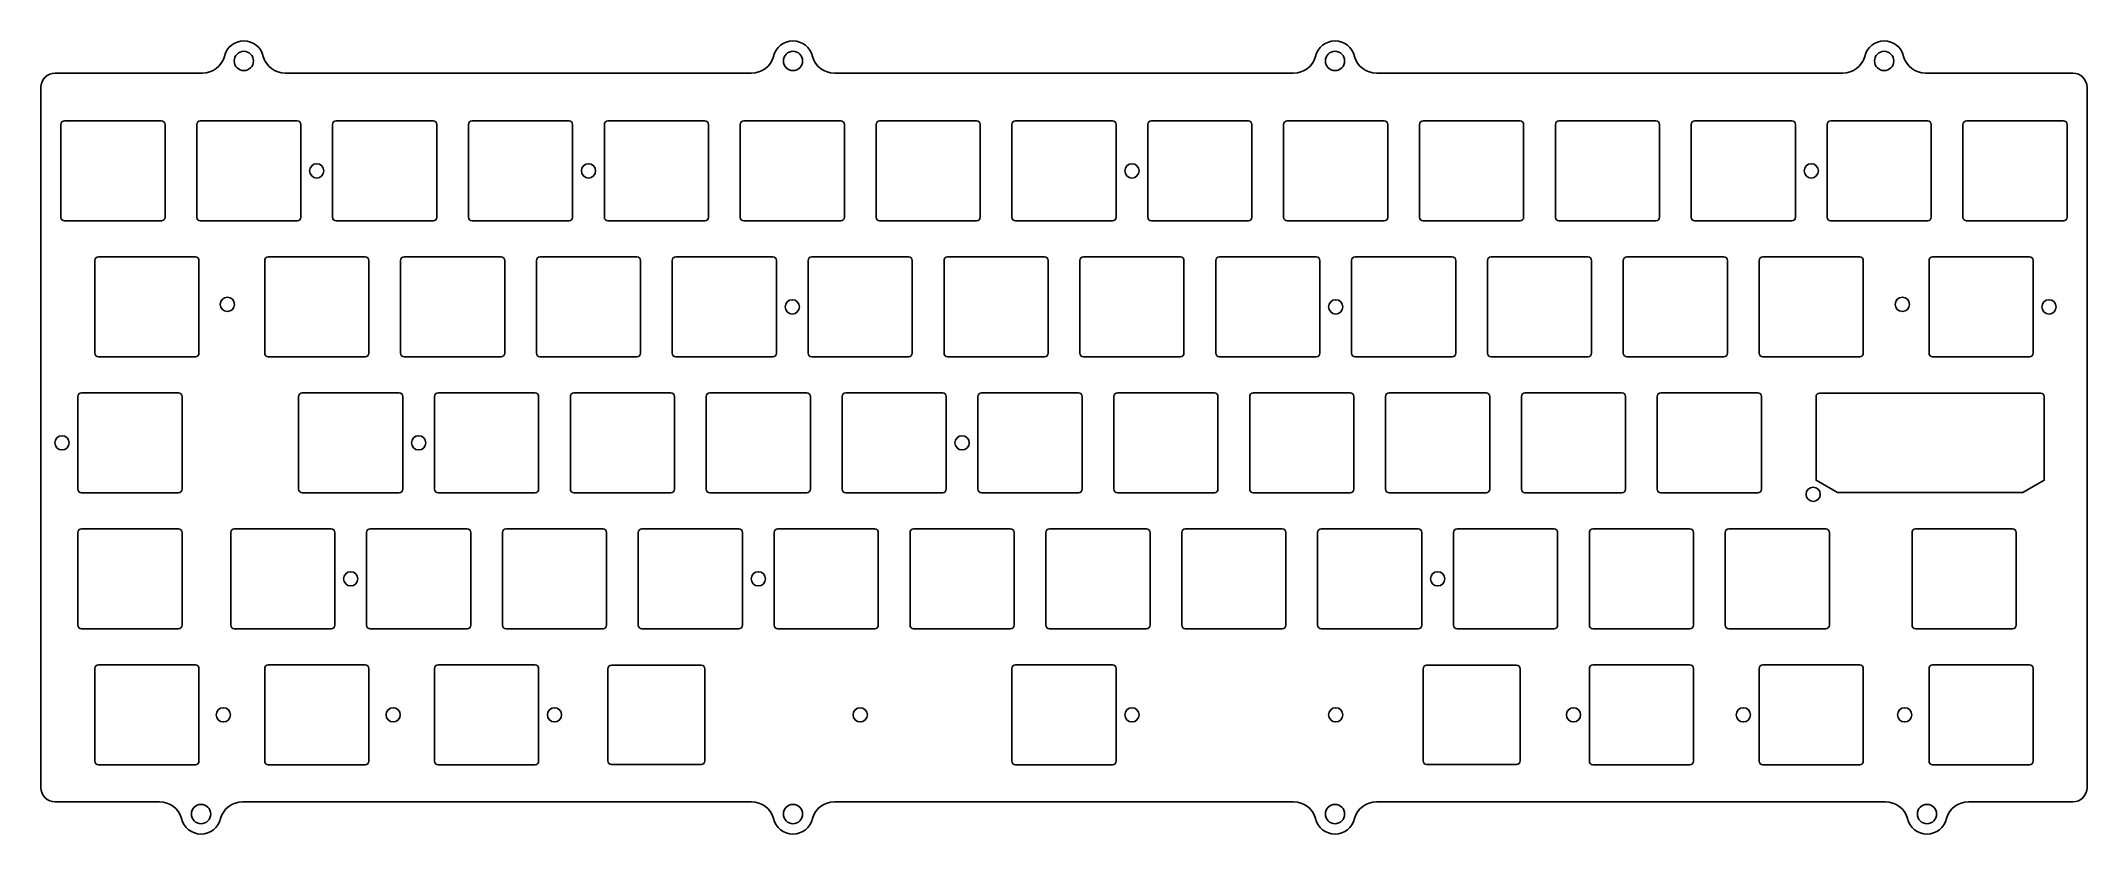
# Model space of a CAD drawing. Header units: millimetres. Extents: x -10 to 277, y -93 to 18.
import ezdxf

# ---------------------------------------------------------------- set-up
doc = ezdxf.new("R2010")
doc.units = ezdxf.units.MM
doc.header["$MEASUREMENT"] = 0
doc.layers.get('0').update_dxf_attribs({"linetype": 'CONTINUOUS'})
doc.layers.add('BLACK', color=7, linetype='CONTINUOUS')
doc.layers.add('Edge.Cuts', color=53, linetype='CONTINUOUS')

msp = doc.modelspace()

# ---------------------------------------------------------------- linework, layer by layer
for points in [[(240.35, 6.5), (240.35, -6.5, 0.4142123908), (240.85, -7), (254.45, -7, 0.4142135624), (254.95, -6.5), (254.95, 6.5, 0.4142135624), (254.45, 7), (240.85, 7, 0.4142123908)], [(259.4, 6.5), (259.4, -6.5, 0.4142123908), (259.9, -7), (273.5, -7, 0.4142135624), (274, -6.5), (274, 6.5, 0.4142135624), (273.5, 7), (259.9, 7, 0.4142123908)], [(254.6375, -12.55), (254.6375, -25.55, 0.4142123908), (255.1375, -26.05), (268.7375, -26.05, 0.4142135624), (269.2375, -25.55), (269.2375, -12.55, 0.4142135624), (268.7375, -12.05), (255.1375, -12.05, 0.4142123908)], [(238.79375, -31.625), (238.79375, -43.343), (241.79375, -45.075), (267.79375, -45.075), (270.79375, -43.343), (270.79375, -31.625, 0.4142135624), (270.29375, -31.125), (239.29375, -31.125, 0.4142123908)], [(-4.91875, -50.65), (-4.91875, -63.65, 0.4142123908), (-4.41875, -64.15), (9.18125, -64.15, 0.4142135624), (9.68125, -63.65), (9.68125, -50.65, 0.4142135624), (9.18125, -50.15), (-4.41875, -50.15, 0.4142123908)], [(16.5125, -50.65), (16.5125, -63.65, 0.4142123908), (17.0125, -64.15), (30.6125, -64.15, 0.4142135624), (31.1125, -63.65), (31.1125, -50.65, 0.4142135624), (30.6125, -50.15), (17.0125, -50.15, 0.4142123908)]]:
    msp.add_lwpolyline(points, format="xyb", close=True)
for centre in [(238.125, 0), (271.4625, -19.05), (238.39375, -45.3), (33.3375, -57.15)]:
    msp.add_circle(centre, 1)
at = {"layer": 'BLACK', "linetype": 'Continuous'}
for p, q in [((-10.1, 11.7), (-10.1, -86.4)), ((12.543092, 13.7), (-8.1, 13.7)), ((24.1581, 13.7), (89.543092, 13.7)), ((101.1581, 13.7), (165.543092, 13.7)), ((177.1581, 13.7), (242.543092, 13.7)), ((274.8, 13.7), (254.1581, 13.7)), ((276.8, -86.4), (276.8, 11.7)), ((-7.3, 6.499999), (-7.3, -6.499999)), ((6.8, 7), (-6.8, 7)), ((7.3, -6.5), (7.3, 6.5)), ((11.75, 6.5), (11.75, -6.5)), ((25.85, 7), (12.25, 7)), ((26.35, -6.5), (26.35, 6.5)), ((30.8, 6.5), (30.8, -6.5)), ((44.9, 7), (31.3, 7)), ((45.4, -6.5), (45.4, 6.5)), ((49.85, 6.5), (49.85, -6.5)), ((63.95, 7), (50.35, 7)), ((64.45, -6.5), (64.45, 6.5)), ((68.9, 6.5), (68.9, -6.5)), ((83, 7), (69.4, 7)), ((83.5, -6.5), (83.5, 6.5)), ((87.95, 6.5), (87.95, -6.5)), ((102.05, 7), (88.45, 7)), ((102.55, -6.5), (102.55, 6.5)), ((107, 6.5), (107, -6.5)), ((121.1, 7), (107.5, 7)), ((121.6, -6.5), (121.6, 6.5)), ((126.05, 6.5), (126.05, -6.5)), ((140.15, 7), (126.55, 7)), ((140.65, -6.5), (140.65, 6.5)), ((145.1, 6.5), (145.1, -6.5)), ((159.2, 7), (145.6, 7)), ((159.7, -6.5), (159.7, 6.5)), ((164.15, 6.5), (164.15, -6.5)), ((178.25, 7), (164.65, 7)), ((178.75, -6.5), (178.75, 6.5)), ((183.2, 6.5), (183.2, -6.5)), ((197.3, 7), (183.7, 7)), ((197.8, -6.5), (197.8, 6.5)), ((202.25, 6.5), (202.25, -6.5)), ((216.35, 7), (202.75, 7)), ((216.85, -6.5), (216.85, 6.5)), ((221.3, 6.5), (221.3, -6.5)), ((235.4, 7), (221.8, 7)), ((235.9, -6.5), (235.9, 6.5)), ((-6.8, -7), (6.8, -7)), ((12.25, -7), (25.85, -7)), ((31.3, -7), (44.9, -7)), ((50.35, -7), (63.95, -7)), ((69.4, -7), (83, -7)), ((88.45, -7), (102.05, -7)), ((107.5, -7), (121.1, -7)), ((126.55, -7), (140.15, -7)), ((145.6, -7), (159.2, -7)), ((164.65, -7), (178.25, -7)), ((183.7, -7), (197.3, -7)), ((202.75, -7), (216.35, -7)), ((221.8, -7), (235.4, -7)), ((-2.5375, -12.550001), (-2.5375, -25.549999)), ((11.5625, -12.05), (-2.037499, -12.05)), ((12.0625, -25.55), (12.0625, -12.55)), ((21.275, -12.55), (21.275, -25.55)), ((35.375, -12.05), (21.775, -12.05)), ((35.875, -25.55), (35.875, -12.55)), ((40.325, -12.55), (40.325, -25.55)), ((54.425, -12.05), (40.825, -12.05)), ((54.925, -25.55), (54.925, -12.55)), ((59.375, -12.55), (59.375, -25.55)), ((73.475, -12.05), (59.875, -12.05)), ((73.975, -25.55), (73.975, -12.55)), ((78.425, -12.55), (78.425, -25.55)), ((92.525, -12.05), (78.925, -12.05)), ((93.025, -25.55), (93.025, -12.55)), ((97.475, -12.55), (97.475, -25.55)), ((111.575, -12.05), (97.975, -12.05)), ((112.075, -25.55), (112.075, -12.55)), ((116.525, -12.55), (116.525, -25.55)), ((130.625, -12.05), (117.025, -12.05)), ((131.125, -25.55), (131.125, -12.55)), ((135.575, -12.55), (135.575, -25.55)), ((149.675, -12.05), (136.075, -12.05)), ((150.175, -25.55), (150.175, -12.55)), ((154.625, -12.55), (154.625, -25.55)), ((168.725, -12.05), (155.125, -12.05)), ((169.225, -25.55), (169.225, -12.55)), ((173.675, -12.55), (173.675, -25.55)), ((187.775, -12.05), (174.175, -12.05)), ((188.275, -25.55), (188.275, -12.55)), ((192.725, -12.55), (192.725, -25.55)), ((206.825, -12.05), (193.225, -12.05)), ((207.325, -25.55), (207.325, -12.55)), ((211.775, -12.55), (211.775, -25.55)), ((225.875, -12.05), (212.275, -12.05)), ((226.375, -25.55), (226.375, -12.55)), ((230.825, -12.55), (230.825, -25.55)), ((244.925, -12.05), (231.325, -12.05)), ((245.425, -25.55), (245.425, -12.55)), ((-2.0375, -26.05), (11.5625, -26.05)), ((21.775, -26.05), (35.375, -26.05)), ((40.825, -26.05), (54.425, -26.05)), ((59.875, -26.05), (73.475, -26.05)), ((78.925, -26.05), (92.525, -26.05)), ((97.975, -26.05), (111.575, -26.05)), ((117.025, -26.05), (130.625, -26.05)), ((136.075, -26.05), (149.675, -26.05)), ((155.125, -26.05), (168.725, -26.05)), ((174.175, -26.05), (187.775, -26.05)), ((193.225, -26.05), (206.825, -26.05)), ((212.275, -26.05), (225.875, -26.05)), ((231.325, -26.05), (244.925, -26.05)), ((9.18125, -31.1), (-4.418749, -31.1)), ((40.1375, -31.1), (26.5375, -31.1)), ((59.1875, -31.1), (45.5875, -31.1)), ((78.2375, -31.1), (64.6375, -31.1)), ((97.2875, -31.1), (83.6875, -31.1)), ((116.3375, -31.1), (102.7375, -31.1)), ((135.3875, -31.1), (121.7875, -31.1)), ((154.4375, -31.1), (140.8375, -31.1)), ((173.4875, -31.1), (159.8875, -31.1)), ((192.5375, -31.1), (178.9375, -31.1)), ((211.5875, -31.1), (197.9875, -31.1)), ((230.6375, -31.1), (217.0375, -31.1)), ((-4.91875, -31.6), (-4.91875, -44.6)), ((9.68125, -44.6), (9.68125, -31.6)), ((26.0375, -31.6), (26.0375, -44.6)), ((40.6375, -44.6), (40.6375, -31.6)), ((45.0875, -31.6), (45.0875, -44.6)), ((59.6875, -44.6), (59.6875, -31.6)), ((64.1375, -31.6), (64.1375, -44.6)), ((78.7375, -44.6), (78.7375, -31.6)), ((83.1875, -31.6), (83.1875, -44.6)), ((97.7875, -44.6), (97.7875, -31.6)), ((102.2375, -31.6), (102.2375, -44.6)), ((116.8375, -44.6), (116.8375, -31.6)), ((121.2875, -31.6), (121.2875, -44.6)), ((135.8875, -44.6), (135.8875, -31.6)), ((140.3375, -31.6), (140.3375, -44.6)), ((154.9375, -44.6), (154.9375, -31.6)), ((159.3875, -31.6), (159.3875, -44.6)), ((173.9875, -44.6), (173.9875, -31.6)), ((178.4375, -31.6), (178.4375, -44.6)), ((193.0375, -44.6), (193.0375, -31.6)), ((197.4875, -31.6), (197.4875, -44.6)), ((212.0875, -44.6), (212.0875, -31.6)), ((216.5375, -31.6), (216.5375, -44.6)), ((231.1375, -44.6), (231.1375, -31.6)), ((-4.418749, -45.1), (9.18125, -45.1)), ((26.5375, -45.1), (40.1375, -45.1)), ((45.5875, -45.1), (59.1875, -45.1)), ((64.6375, -45.1), (78.2375, -45.1)), ((83.6875, -45.1), (97.2875, -45.1)), ((102.7375, -45.1), (116.3375, -45.1)), ((121.7875, -45.1), (135.3875, -45.1)), ((140.8375, -45.1), (154.4375, -45.1)), ((159.8875, -45.1), (173.4875, -45.1)), ((178.9375, -45.1), (192.5375, -45.1)), ((197.9875, -45.1), (211.5875, -45.1)), ((217.0375, -45.1), (230.6375, -45.1)), ((35.5625, -50.65), (35.5625, -63.65)), ((49.6625, -50.15), (36.0625, -50.15)), ((50.1625, -63.65), (50.1625, -50.65)), ((54.6125, -50.65), (54.6125, -63.65)), ((68.7125, -50.15), (55.1125, -50.15)), ((69.2125, -63.65), (69.2125, -50.65)), ((73.6625, -50.65), (73.6625, -63.65)), ((87.7625, -50.15), (74.1625, -50.15)), ((88.2625, -63.65), (88.2625, -50.65)), ((92.7125, -50.65), (92.7125, -63.65)), ((106.8125, -50.15), (93.2125, -50.15)), ((107.3125, -63.65), (107.3125, -50.65)), ((111.7625, -50.65), (111.7625, -63.65)), ((125.8625, -50.15), (112.2625, -50.15)), ((126.3625, -63.65), (126.3625, -50.65)), ((130.8125, -50.65), (130.8125, -63.65)), ((144.9125, -50.15), (131.3125, -50.15)), ((145.4125, -63.65), (145.4125, -50.65)), ((149.8625, -50.65), (149.8625, -63.65)), ((163.9625, -50.15), (150.3625, -50.15)), ((164.4625, -63.65), (164.4625, -50.65)), ((168.9125, -50.65), (168.9125, -63.65)), ((183.0125, -50.15), (169.4125, -50.15)), ((183.5125, -63.65), (183.5125, -50.65)), ((187.9625, -50.65), (187.9625, -63.65)), ((202.0625, -50.15), (188.4625, -50.15)), ((202.5625, -63.65), (202.5625, -50.65)), ((207.0125, -50.65), (207.0125, -63.65)), ((221.1125, -50.15), (207.5125, -50.15)), ((221.6125, -63.65), (221.6125, -50.65)), ((226.0625, -50.652003), (226.0625, -63.652051)), ((240.162412, -50.152051), (226.5625, -50.152051)), ((240.6625, -63.651903), (240.6625, -50.644041)), ((252.253712, -50.652003), (252.253712, -63.652003)), ((266.353712, -50.152003), (252.753712, -50.152003)), ((266.853712, -63.652003), (266.853712, -50.652003)), ((36.0625, -64.15), (49.6625, -64.15)), ((55.1125, -64.15), (68.7125, -64.15)), ((74.1625, -64.15), (87.7625, -64.15)), ((93.2125, -64.15), (106.8125, -64.15)), ((112.2625, -64.15), (125.8625, -64.15)), ((131.3125, -64.15), (144.9125, -64.15)), ((150.3625, -64.15), (163.9625, -64.15)), ((169.4125, -64.15), (183.0125, -64.15)), ((188.4625, -64.15), (202.0625, -64.15)), ((207.5125, -64.15), (221.1125, -64.15)), ((226.562512, -64.152051), (240.168657, -64.152051)), ((252.753712, -64.152003), (266.353712, -64.152003)), ((-8.1, -88.4), (6.5431, -88.4)), ((89.5431, -88.4), (18.1582, -88.4)), ((165.5431, -88.4), (101.1582, -88.4)), ((248.5431, -88.4), (177.1582, -88.4)), ((260.1582, -88.4), (274.8, -88.4))]:
    msp.add_line(p, q, dxfattribs=at)
at = {"layer": 'BLACK'}
for centre, radius in [((18.350617, 15.4), 1.35), ((95.350617, 15.4), 1.35), ((171.350617, 15.4), 1.35), ((248.350617, 15.4), 1.35), ((28.575, 0), 1), ((66.675, 0), 1), ((142.875, 0), 1), ((16.04875, -18.7), 1), ((95.25, -19.05), 1), ((171.45, -19.05), 1), ((250.9012, -18.7), 1), ((-7.14375, -38.1), 1), ((42.8625, -38.1), 1), ((119.0625, -38.1), 1), ((90.4875, -57.15), 1), ((185.7375, -57.15), 1), ((12.350617, -90.1), 1.35), ((95.350617, -90.1), 1.35), ((171.350617, -90.1), 1.35), ((254.350617, -90.1), 1.35)]:
    msp.add_circle(centre, radius, dxfattribs=at)
for centre, radius, start, end in [((18.350618, 15.400001), 2.8, 12.94555365, 167.05445094), ((95.350617, 15.4), 2.8, 12.945569, 167.05442641), ((171.350618, 15.400001), 2.8, 12.94555365, 167.05445094), ((248.350618, 15.4), 2.800001, 12.94557359, 167.054431), ((12.54308, 16.90001), 3.200014, 270.00021486, 344.17325155), ((24.15806, 16.8999), 3.1999, 195.82531254, 270.00071622), ((89.5431, 16.9), 3.199992, 269.99985676, 344.17332615), ((101.1581, 16.8999), 3.1999, 195.82511723, 270), ((165.5431, 16.9), 3.199992, 269.99985676, 344.17332615), ((177.1581, 16.8999), 3.1999, 195.82511723, 270), ((242.5431, 16.9), 3.199992, 269.99985676, 344.17332615), ((254.1581, 16.8999), 3.1999, 195.82511723, 270), ((-8.100001, 11.700001), 1.999999, 89.99997135, 180.00002865), ((274.8, 11.7), 2, 0, 90), ((-6.799999, 6.499999), 0.500001, 90.00011459, 180), ((6.8, 6.5), 0.5, 0, 90), ((12.25, 6.5), 0.5, 90, 180), ((25.85, 6.5), 0.5, 0, 90), ((31.3, 6.5), 0.5, 90, 180), ((44.9, 6.5), 0.5, 0, 90), ((50.35, 6.5), 0.5, 90, 180), ((63.95, 6.5), 0.5, 0, 90), ((69.4, 6.5), 0.5, 90, 180), ((83, 6.5), 0.5, 0, 90), ((88.45, 6.5), 0.5, 90, 180), ((102.05, 6.5), 0.5, 0, 90), ((107.5, 6.5), 0.5, 90, 180), ((121.1, 6.5), 0.5, 0, 90), ((126.55, 6.5), 0.5, 90, 180), ((140.15, 6.5), 0.5, 0, 90), ((145.6, 6.5), 0.5, 90, 180), ((159.2, 6.5), 0.5, 0, 90), ((164.65, 6.5), 0.5, 90, 180), ((178.25, 6.5), 0.5, 0, 90), ((183.7, 6.5), 0.5, 90, 180), ((197.3, 6.5), 0.5, 0, 90), ((202.75, 6.5), 0.5, 90, 180), ((216.35, 6.5), 0.5, 0, 90), ((221.8, 6.5), 0.5, 90, 180), ((235.4, 6.5), 0.5, 0, 90), ((-6.799999, -6.499999), 0.500001, 180, 269.99988541), ((6.8, -6.5), 0.5, 270, 0), ((12.25, -6.5), 0.5, 180, 270), ((25.85, -6.5), 0.5, 270, 0), ((31.3, -6.5), 0.5, 180, 270), ((44.9, -6.5), 0.5, 270, 0), ((50.35, -6.5), 0.5, 180, 270), ((63.95, -6.5), 0.5, 270, 0), ((69.4, -6.5), 0.5, 180, 270), ((83, -6.5), 0.5, 270, 0), ((88.45, -6.5), 0.5, 180, 270), ((102.05, -6.5), 0.5, 270, 0), ((107.5, -6.5), 0.5, 180, 270), ((121.1, -6.5), 0.5, 270, 0), ((126.55, -6.5), 0.5, 180, 270), ((140.15, -6.5), 0.5, 270, 0), ((145.6, -6.5), 0.5, 180, 270), ((159.2, -6.5), 0.5, 270, 0), ((164.65, -6.5), 0.5, 180, 270), ((178.25, -6.5), 0.5, 270, 0), ((183.7, -6.5), 0.5, 180, 270), ((197.3, -6.5), 0.5, 270, 0), ((202.75, -6.5), 0.5, 180, 270), ((216.35, -6.5), 0.5, 270, 0), ((221.8, -6.5), 0.5, 180, 270), ((235.4, -6.5), 0.5, 270, 0), ((-2.037499, -12.550001), 0.500001, 90, 180), ((11.5625, -12.55), 0.5, 0, 90), ((21.775, -12.55), 0.5, 90, 180), ((35.375, -12.55), 0.5, 0, 90), ((40.825, -12.55), 0.5, 90, 180), ((54.425, -12.55), 0.5, 0, 90), ((59.875, -12.55), 0.5, 90, 180), ((73.475, -12.55), 0.5, 0, 90), ((78.925, -12.55), 0.5, 90, 180), ((92.525, -12.55), 0.5, 0, 90), ((97.975, -12.55), 0.5, 90, 180), ((111.575, -12.55), 0.5, 0, 90), ((117.025, -12.55), 0.5, 90, 180), ((130.625, -12.55), 0.5, 0, 90), ((136.075, -12.55), 0.5, 90, 180), ((149.675, -12.55), 0.5, 0, 90), ((155.125, -12.55), 0.5, 90, 180), ((168.725, -12.55), 0.5, 0, 90), ((174.175, -12.55), 0.5, 90, 180), ((187.775, -12.55), 0.5, 0, 90), ((193.225, -12.55), 0.5, 90, 180), ((206.825, -12.55), 0.5, 0, 90), ((212.275, -12.55), 0.5, 90, 180), ((225.875, -12.55), 0.5, 0, 90), ((231.325, -12.55), 0.5, 90, 180), ((244.925, -12.55), 0.5, 0, 90), ((-2.037499, -25.549999), 0.500001, 180, 269.99988541), ((11.5625, -25.55), 0.5, 270, 0), ((21.775, -25.55), 0.5, 180, 270), ((35.375, -25.55), 0.5, 270, 0), ((40.825, -25.55), 0.5, 180, 270), ((54.425, -25.55), 0.5, 270, 0), ((59.875, -25.55), 0.5, 180, 270), ((73.475, -25.55), 0.5, 270, 0), ((78.925, -25.55), 0.5, 180, 270), ((92.525, -25.55), 0.5, 270, 0), ((97.975, -25.55), 0.5, 180, 270), ((111.575, -25.55), 0.5, 270, 0), ((117.025, -25.55), 0.5, 180, 270), ((130.625, -25.55), 0.5, 270, 0), ((136.075, -25.55), 0.5, 180, 270), ((149.675, -25.55), 0.5, 270, 0), ((155.125, -25.55), 0.5, 180, 270), ((168.725, -25.55), 0.5, 270, 0), ((174.175, -25.55), 0.5, 180, 270), ((187.775, -25.55), 0.5, 270, 0), ((193.225, -25.55), 0.5, 180, 270), ((206.825, -25.55), 0.5, 270, 0), ((212.275, -25.55), 0.5, 180, 270), ((225.875, -25.55), 0.5, 270, 0), ((231.325, -25.55), 0.5, 180, 270), ((244.925, -25.55), 0.5, 270, 0), ((-4.418749, -31.600001), 0.500001, 90, 179.99988541), ((9.18125, -31.6), 0.5, 0, 90), ((26.5375, -31.6), 0.5, 90, 180), ((40.1375, -31.6), 0.5, 0, 90), ((45.5875, -31.6), 0.5, 90, 180), ((59.1875, -31.6), 0.5, 0, 90), ((64.6375, -31.6), 0.5, 90, 180), ((78.2375, -31.6), 0.5, 0, 90), ((83.6875, -31.6), 0.5, 90, 180), ((97.2875, -31.6), 0.5, 0, 90), ((102.7375, -31.6), 0.5, 90, 180), ((116.3375, -31.6), 0.5, 0, 90), ((121.7875, -31.6), 0.5, 90, 180), ((135.3875, -31.6), 0.5, 0, 90), ((140.8375, -31.6), 0.5, 90, 180), ((154.4375, -31.6), 0.5, 0, 90), ((159.8875, -31.6), 0.5, 90, 180), ((173.4875, -31.6), 0.5, 0, 90), ((178.9375, -31.6), 0.5, 90, 180), ((192.5375, -31.6), 0.5, 0, 90), ((197.9875, -31.6), 0.5, 90, 180), ((211.5875, -31.6), 0.5, 0, 90), ((217.0375, -31.6), 0.5, 90, 180), ((230.6375, -31.6), 0.5, 0, 90), ((-4.418749, -44.599999), 0.500001, 180.00011459, 270), ((9.18125, -44.6), 0.5, 270, 0), ((26.5375, -44.6), 0.5, 180, 270), ((40.1375, -44.6), 0.5, 270, 0), ((45.5875, -44.6), 0.5, 180, 270), ((59.1875, -44.6), 0.5, 270, 0), ((64.6375, -44.6), 0.5, 180, 270), ((78.2375, -44.6), 0.5, 270, 0), ((83.6875, -44.6), 0.5, 180, 270), ((97.2875, -44.6), 0.5, 270, 0), ((102.7375, -44.6), 0.5, 180, 270), ((116.3375, -44.6), 0.5, 270, 0), ((121.7875, -44.6), 0.5, 180, 270), ((135.3875, -44.6), 0.5, 270, 0), ((140.8375, -44.6), 0.5, 180, 270), ((154.4375, -44.6), 0.5, 270, 0), ((159.8875, -44.6), 0.5, 180, 270), ((173.4875, -44.6), 0.5, 270, 0), ((178.9375, -44.6), 0.5, 180, 270), ((192.5375, -44.6), 0.5, 270, 0), ((197.9875, -44.6), 0.5, 180, 270), ((211.5875, -44.6), 0.5, 270, 0), ((217.0375, -44.6), 0.5, 180, 270), ((230.6375, -44.6), 0.5, 270, 0), ((36.0625, -50.65), 0.5, 90, 180), ((49.6625, -50.65), 0.5, 0, 90), ((55.1125, -50.65), 0.5, 90, 180), ((68.7125, -50.65), 0.5, 0, 90), ((74.1625, -50.65), 0.5, 90, 180), ((87.7625, -50.65), 0.5, 0, 90), ((93.2125, -50.65), 0.5, 90, 180), ((106.8125, -50.65), 0.5, 0, 90), ((112.2625, -50.65), 0.5, 90, 180), ((125.8625, -50.65), 0.5, 0, 90), ((131.3125, -50.65), 0.5, 90, 180), ((144.9125, -50.65), 0.5, 0, 90), ((150.3625, -50.65), 0.5, 90, 180), ((163.9625, -50.65), 0.5, 0, 90), ((169.4125, -50.65), 0.5, 90, 180), ((183.0125, -50.65), 0.5, 0, 90), ((188.4625, -50.65), 0.5, 90, 180), ((202.0625, -50.65), 0.5, 0, 90), ((207.5125, -50.65), 0.5, 90, 180), ((221.1125, -50.65), 0.5, 0, 90), ((226.562412, -50.652003), 0.499912, 89.98991497, 180), ((240.162412, -50.652203), 0.500152, 0.9350487, 90), ((252.753712, -50.652003), 0.5, 90, 180), ((266.353712, -50.652003), 0.5, 0, 90), ((36.0625, -63.65), 0.5, 180, 270), ((49.6625, -63.65), 0.5, 270, 0), ((55.1125, -63.65), 0.5, 180, 270), ((68.7125, -63.65), 0.5, 270, 0), ((74.1625, -63.65), 0.5, 180, 270), ((87.7625, -63.65), 0.5, 270, 0), ((93.2125, -63.65), 0.5, 180, 270), ((106.8125, -63.65), 0.5, 270, 0), ((112.2625, -63.65), 0.5, 180, 270), ((125.8625, -63.65), 0.5, 270, 0), ((131.3125, -63.65), 0.5, 180, 270), ((144.9125, -63.65), 0.5, 270, 0), ((150.3625, -63.65), 0.5, 180, 270), ((163.9625, -63.65), 0.5, 270, 0), ((169.4125, -63.65), 0.5, 180, 270), ((183.0125, -63.65), 0.5, 270, 0), ((188.4625, -63.65), 0.5, 180, 270), ((202.0625, -63.65), 0.5, 270, 0), ((207.5125, -63.65), 0.5, 180, 270), ((221.1125, -63.65), 0.5, 270, 0), ((226.562512, -63.652103), 0.499948, 179.99404138, 270), ((240.162312, -63.651903), 0.500188, 270.7268293, 0), ((252.753712, -63.652003), 0.5, 180, 270), ((266.353712, -63.652003), 0.5, 270, 0), ((-8.100001, -86.400001), 1.999999, 179.99997135, 270.00002865), ((6.543106, -91.599982), 3.199982, 15.82639307, 90.00010743), ((18.15815, -91.60003), 3.200016, 89.99910476, 164.1728875), ((89.5431, -91.6), 3.2, 15.82667385, 90), ((101.1581, -91.6), 3.199959, 89.9982095, 164.17316012), ((165.5431, -91.6), 3.2, 15.82667385, 90), ((177.1581, -91.6), 3.199959, 89.9982095, 164.17316012), ((248.5431, -91.6), 3.2, 15.82667385, 90), ((260.1581, -91.6), 3.199959, 89.9982095, 164.17316012), ((274.8, -86.4), 2, 270, 0), ((12.350618, -90.100001), 2.799999, 192.94554906, 347.05444635), ((95.350618, -90.100001), 2.799999, 192.94554906, 347.05444635), ((171.350618, -90.1), 2.8, 192.945569, 347.05442641), ((254.350618, -90.1), 2.8, 192.945569, 347.05442641)]:
    msp.add_arc(centre, radius, start, end, dxfattribs=at)
at = {"layer": 'Edge.Cuts', "linetype": 'CONTINUOUS'}
for p, q in [((-2.5375, -69.700001), (-2.5375, -82.699999)), ((11.5625, -69.2), (-2.037499, -69.2)), ((12.0625, -82.7), (12.0625, -69.7)), ((21.275, -69.7), (21.275, -82.7)), ((35.375, -69.2), (21.775, -69.2)), ((35.875, -82.7), (35.875, -69.7)), ((45.0875, -69.7), (45.0875, -82.7)), ((59.1875, -69.2), (45.5875, -69.2)), ((59.6875, -82.7), (59.6875, -69.7)), ((69.3934, -69.75), (69.3934, -82.65)), ((82.4934, -69.25), (69.8934, -69.25)), ((82.9934, -82.65), (82.9934, -69.75)), ((126.05, -69.7), (126.05, -82.7)), ((140.15, -69.2), (126.55, -69.2)), ((140.65, -82.7), (140.65, -69.7)), ((183.7, -82.65), (183.7, -69.75)), ((184.2, -69.25), (196.8, -69.25)), ((197.3, -69.75), (197.3, -82.65)), ((207.0125, -69.7), (207.0125, -82.7)), ((221.1125, -69.2), (207.5125, -69.2)), ((221.6125, -82.7), (221.6125, -69.7)), ((230.825, -69.7), (230.825, -82.7)), ((244.925, -69.2), (231.325, -69.2)), ((245.425, -82.7), (245.425, -69.7)), ((254.6375, -69.7), (254.6375, -82.7)), ((268.7375, -69.2), (255.1375, -69.2)), ((269.2375, -82.7), (269.2375, -69.7)), ((-2.037499, -83.2), (11.5625, -83.2)), ((21.775, -83.2), (35.375, -83.2)), ((45.5875, -83.2), (59.1875, -83.2)), ((69.8934, -83.15), (82.4934, -83.15)), ((126.55, -83.2), (140.15, -83.2)), ((196.8, -83.15), (184.2, -83.15)), ((207.5125, -83.2), (221.1125, -83.2)), ((231.325, -83.2), (244.925, -83.2)), ((255.1375, -83.2), (268.7375, -83.2))]:
    msp.add_line(p, q, dxfattribs=at)
at = {"layer": 'Edge.Cuts'}
for centre in [(15.478125, -76.2), (39.290625, -76.2), (61.9125, -76.2), (104.775, -76.2), (142.875, -76.2), (171.45, -76.2), (204.7875, -76.2), (228.6, -76.2), (251.221875, -76.2)]:
    msp.add_circle(centre, 1, dxfattribs=at)
for centre, radius, start, end in [((-2.037478, -69.700041), 0.500022, 90.00240623, 179.99541654), ((11.562522, -69.700041), 0.500041, 0.00469846, 90.00252081), ((21.775022, -69.700041), 0.500022, 90.00252081, 179.99530195), ((35.375022, -69.700041), 0.500041, 0.00469846, 90.00252081), ((45.587522, -69.700041), 0.500022, 90.00252081, 179.99530195), ((59.187522, -69.700041), 0.500041, 0.00469846, 90.00252081), ((69.893422, -69.750041), 0.500022, 90.00252081, 179.99530195), ((82.493422, -69.750041), 0.500041, 0.00469846, 90.00252081), ((126.550022, -69.700041), 0.500022, 90.00252081, 179.99530195), ((140.150022, -69.700041), 0.500041, 0.00469846, 90.00252081), ((184.200022, -69.750041), 0.500022, 90.00252081, 179.99530195), ((196.800022, -69.750041), 0.500041, 0.00469846, 90.00252081), ((207.512522, -69.700041), 0.500022, 90.00252081, 179.99530195), ((221.112522, -69.700041), 0.500041, 0.00469846, 90.00252081), ((231.325022, -69.700041), 0.500022, 90.00252081, 179.99530195), ((244.925022, -69.700041), 0.500041, 0.00469846, 90.00252081), ((255.137522, -69.700041), 0.500022, 90.00252081, 179.99530195), ((268.737522, -69.700041), 0.500041, 0.00469846, 90.00252081), ((-2.037478, -82.700041), 0.499959, -180.00481263, -90.00240662), ((11.562522, -82.700041), 0.499978, -90.00252122, 0.00469846), ((21.775022, -82.700041), 0.499959, -180.00469805, -90.00252122), ((35.375022, -82.700041), 0.499978, -90.00252122, 0.00469846), ((45.587522, -82.700041), 0.499959, -180.00469805, -90.00252122), ((59.187522, -82.700041), 0.499978, -90.00252122, 0.00469846), ((69.893422, -82.650041), 0.499959, -180.00469805, -90.00252122), ((82.493422, -82.650041), 0.499978, -90.00252122, 0.00469846), ((126.550022, -82.700041), 0.499959, -180.00469805, -90.00252122), ((140.150022, -82.700041), 0.499978, -90.00252122, 0.00469846), ((184.200022, -82.650041), 0.499959, -180.00469805, -90.00252122), ((196.800022, -82.650041), 0.499978, -90.00252122, 0.00469846), ((207.512522, -82.700041), 0.499959, -180.00469805, -90.00252122), ((221.112522, -82.700041), 0.499978, -90.00252122, 0.00469846), ((231.325022, -82.700041), 0.499959, -180.00469805, -90.00252122), ((244.925022, -82.700041), 0.499978, -90.00252122, 0.00469846), ((255.137522, -82.700041), 0.499959, -180.00469805, -90.00252122), ((268.737522, -82.700041), 0.499978, -90.00252122, 0.00469846)]:
    msp.add_arc(centre, radius, start, end, dxfattribs=at)

doc.saveas('drawing.dxf')
